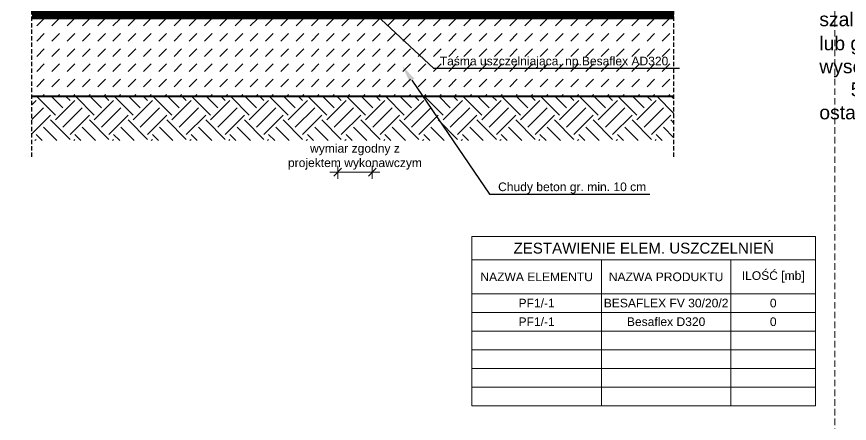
# Model space of a CAD drawing. Header units: millimetres. Extents: x 647 to 146539, y -131215 to 59.
# Drawn here: x 109871 to 110836, y -12566 to -12095 of the extents above; entities that cross this region are included whole.
import ezdxf
from ezdxf import colors
from ezdxf.entities.mleader import LeaderData, LeaderLine
from ezdxf.math import Vec2, Vec3

# ---------------------------------------------------------------- set-up
doc = ezdxf.new("R2010")
doc.units = ezdxf.units.MM
doc.linetypes.add('DASHED', pattern=[0.75, 0.5, -0.25])
doc.layers.get('Defpoints').update_dxf_attribs({"color": 2, "lineweight": 50})
for name, color, linetype, lineweight in [('G-Cienka', 4, 'Continuous', 9), ('G-Elementy konstrukcyjne', 1, 'Continuous', 40), ('G-Kreskowanie', 9, 'Continuous', 5), ('G-Opisy', 2, 'Continuous', 18), ('G-Przerywana', 8, 'DASHED', 15), ('G-Wymiary', 4, 'Continuous', 9)]:
    doc.layers.add(name, color=color, linetype=linetype, lineweight=lineweight)
doc.styles.add('Arial-GG', font='arial.ttf')
doc.dimstyles.new('W-1 do 5-GG mm', dxfattribs={"dimscale": 5, "dimtxt": 2, "dimasz": 1.8, "dimexe": 1.5, "dimexo": 0, "dimgap": 0.6, "dimtad": 1, "dimdec": 1, "dimrnd": 1, "dimtxsty": 'Arial-GG', "dimblk": 'OBLIQUE', "dimcen": 0, "dimdle": 1, "dimclrd": 4, "dimclre": 4, "dimclrt": 7, "dimadec": 1, "dimazin": 0, "dimtfac": 1, "dimtdec": 1, "dimtix": 1, "dimtmove": 0, "dimatfit": 2, "dimfxl": 1.5, "dimfxlon": 1, "dimlwd": -1, "dimlwe": -1, "dimarcsym": 0})

# ---------------------------------------------------------------- blocks, each defined once
blk = doc.blocks.new('_Oblique')
at = {"color": 0, "linetype": 'ByBlock', "lineweight": -2}
blk.add_line((-0.5, -0.5), (0.5, 0.5), dxfattribs=at)
blk = doc.blocks.new('*D966')
at = {"layer": 'Defpoints', "color": 0, "transparency": 16777216}
for p in [(110243.33, -12187.76), (110283.33, -12187.76), (110283.33, -12275.43)]:
    blk.add_point(p, dxfattribs=at)
at = {"layer": 'G-Wymiary', "color": 4, "transparency": 16777216}
for p, q in [((110243.33, -12267.93), (110243.33, -12282.93)), ((110283.33, -12267.93), (110283.33, -12282.93)), ((110243.33, -12275.43), (110234.33, -12275.43)), ((110243.33, -12275.43), (110283.33, -12275.43)), ((110283.33, -12275.43), (110292.33, -12275.43))]:
    blk.add_line(p, q, dxfattribs=at)
at = {"layer": 'G-Wymiary', "color": 4, "transparency": 16777216, "xscale": 9, "yscale": 9, "zscale": 9}
blk.add_blockref('_Oblique', (110243.33, -12275.43), dxfattribs=at)
at = {"layer": 'G-Wymiary', "color": 4, "transparency": 16777216, "xscale": 9, "yscale": 9, "zscale": 9, "rotation": 180}
blk.add_blockref('_Oblique', (110283.33, -12275.43), dxfattribs=at)
at = {"layer": 'G-Wymiary', "color": 7, "transparency": 16777216, "insert": (110263.33, -12257.63), "char_height": 10, "attachment_point": 5, "style": 'Arial-GG'}
blk.add_mtext('wymiar zgodny z \\Pprojektem wykonawczym', dxfattribs=at)

msp = doc.modelspace()

# ---------------------------------------------------------------- hatches: boundary and pattern name
at = {"layer": 'G-Kreskowanie'}
h = msp.add_hatch(dxfattribs=at)
h.set_pattern_fill('DASH', color=256, scale=100, angle=45)
h.set_pattern_definition([(45, (-1491065.873, 726007.504), (0, 17.67766953), [12.5, -12.5])])
h.paths.add_polyline_path([(109889, -12187.76), (109889, -12097.76), (110632.9, -12097.76), (110632.9, -12187.76)])
h.paths.add_polyline_path([(110358.27, -12138.31), (110358.27, -12158.31), (110628.73, -12158.31), (110628.73, -12138.31)], flags=24)
h = msp.add_hatch(dxfattribs=at)
h.set_pattern_fill('EARTH', color=256, scale=5, angle=45)
h.set_pattern_definition([(45, (108047.35, -13893.118), (0, 44.90128), [31.75, -31.75]), (45, (108038.932, -13884.7), (0, 44.90128), [31.75, -31.75]), (45, (108030.513, -13876.28), (0, 44.90128), [31.75, -31.75]), (135, (108030.513, -13870.668), (-44.90128, 0), [31.75, -31.75]), (135, (108038.932, -13862.25), (-44.90128, 0), [31.75, -31.75]), (135, (108047.35, -13853.83), (-44.90128, 0), [31.75, -31.75])])
h.paths.add_polyline_path([(110632.9, -12238.75), (109889, -12238.75), (109889, -12257.76), (109889, -12187.76), (110100.95, -12187.76), (110420.95, -12187.76), (110632.9, -12187.76), (110632.9, -12257.76)])

# ---------------------------------------------------------------- linework, layer by layer
at = {"layer": 'G-Elementy konstrukcyjne'}
msp.add_lwpolyline([(110632.9, -12187.76), (109889, -12187.76)], dxfattribs=at)
at = {"layer": 'G-Kreskowanie', "ltscale": 2}
msp.add_lwpolyline([(109889, -12097.76), (110632.9, -12097.76)], dxfattribs=at)
for points in [[(110398.82, -12349.86), (110797.03, -12349.86), (110797.03, -12545.85), (110398.82, -12545.85)], [(110398.82, -12377.06), (110797.03, -12377.06), (110797.03, -12349.86), (110398.82, -12349.86)], [(110398.82, -12377.06), (110548.82, -12377.06), (110548.82, -12416.25), (110398.82, -12416.25)], [(110548.82, -12377.06), (110698.82, -12377.06), (110698.82, -12416.25), (110548.82, -12416.25)], [(110698.82, -12377.06), (110797.03, -12377.06), (110797.03, -12416.25), (110698.82, -12416.25)], [(110398.82, -12416.25), (110548.82, -12416.25), (110548.82, -12437.85), (110398.82, -12437.85)], [(110548.82, -12416.25), (110698.82, -12416.25), (110698.82, -12437.85), (110548.82, -12437.85)], [(110698.82, -12416.25), (110797.03, -12416.25), (110797.03, -12437.85), (110698.82, -12437.85)], [(110398.82, -12437.85), (110548.82, -12437.85), (110548.82, -12459.45), (110398.82, -12459.45)], [(110548.82, -12437.85), (110698.82, -12437.85), (110698.82, -12459.45), (110548.82, -12459.45)], [(110698.82, -12437.85), (110797.03, -12437.85), (110797.03, -12459.45), (110698.82, -12459.45)], [(110398.82, -12459.45), (110548.82, -12459.45), (110548.82, -12481.05), (110398.82, -12481.05)], [(110548.82, -12459.45), (110698.82, -12459.45), (110698.82, -12481.05), (110548.82, -12481.05)], [(110698.82, -12459.45), (110797.03, -12459.45), (110797.03, -12481.05), (110698.82, -12481.05)], [(110398.82, -12481.05), (110548.82, -12481.05), (110548.82, -12502.65), (110398.82, -12502.65)], [(110548.82, -12481.05), (110698.82, -12481.05), (110698.82, -12502.65), (110548.82, -12502.65)], [(110698.82, -12481.05), (110797.03, -12481.05), (110797.03, -12502.65), (110698.82, -12502.65)], [(110398.82, -12502.65), (110548.82, -12502.65), (110548.82, -12524.25), (110398.82, -12524.25)], [(110548.82, -12502.65), (110698.82, -12502.65), (110698.82, -12524.25), (110548.82, -12524.25)], [(110698.82, -12502.65), (110797.03, -12502.65), (110797.03, -12524.25), (110698.82, -12524.25)], [(110398.82, -12524.25), (110548.82, -12524.25), (110548.82, -12545.85), (110398.82, -12545.85)], [(110548.82, -12524.25), (110698.82, -12524.25), (110698.82, -12545.85), (110548.82, -12545.85)], [(110698.82, -12524.25), (110797.03, -12524.25), (110797.03, -12545.85), (110698.82, -12545.85)]]:
    msp.add_lwpolyline(points, close=True, dxfattribs=at)
at = {"layer": 'G-Przerywana', "ltscale": 15}
msp.add_lwpolyline([(110819.42, -11367.12), (109858.77, -11367.12), (109858.77, -13367.12), (110819.42, -13367.12)], close=True, dxfattribs=at)
at = {"layer": 'G-Przerywana', "lineweight": -3, "ltscale": 10}
for points in [[(109889, -12257.76), (109889, -11522.8)], [(110632.9, -12257.76), (110632.9, -11522.8)]]:
    msp.add_lwpolyline(points, dxfattribs=at)
at = {"layer": 'G-Przerywana', "ltscale": 7}
msp.add_lwpolyline([(109889, -12092.76, 10, 10, 0), (110632.9, -12092.76, 0, 0, 0)], format="xyseb", dxfattribs=at)

# ---------------------------------------------------------------- texts
at = {"layer": 'G-Opisy', "style": 'Arial-GG'}
for s, insert, char_height, width, attachment_point in [('{\\C2;MONTAŻU TAŚM USZCZELNIAJĄCYCH, np. BESAFLEX }{\\C2;TYP AD}\\P{\\fArial|b0|i0|c0|p34;\\W4.43893; }{\\H0.80000x;1.Wykonać szalunki, które nie będą stały na kotwach oraz profilu }{\\fArial|b0|i0|c0|p34;\\W4.43893; }{\\H0.80000x;kompensacyjnym taśmy. }\\P{\\fArial|b0|i0|c0|p34;\\W4.72540; }{\\H0.80000x;2.Po wykonaniu pierwszej płyty betonowej, koniecznie należy }{\\fArial|b0|i0|c0|p34;\\W4.72540; }{\\H0.80000x;zabezpieczyć taśmę przed uszkodzeniami. }\\P{\\fArial|b0|i0|c0|p34;\\W4.67970; }{\\H0.80000x;3.Bezpośrednio przed wykonaniem kolejnego pola płyty, wolne ramie }{\\fArial|b0|i0|c0|p34;\\W4.67970; }{\\H0.80000x;taśmy należy oczyścić z zabrudzeń np. mleczka cementowego, }{\\fArial|b0|i0|c0|p34;\\W4.67970; }{\\H0.80000x;piachu, trocin, lodu, kruszywa i fragmentów betonu. }\\P{\\fArial|b0|i0|c0|p34;\\W4.78515; }{\\H0.80000x;4.Przy zabezpieczaniu szczelin dylatacyjnych ścian zewnętrznych }{\\fArial|b0|i0|c0|p34;\\W4.78515; }{\\H0.80000x;taśmą uszczelniającą np. Besaflex typ AD należy przymocować ją }{\\fArial|b0|i0|c0|p34;\\W4.78515; }{\\H0.80000x;do szalunków przy pomocy gwoździ dwugłówkowych (z }{\\fArial|b0|i0|c0|p34;\\W4.78515; }{\\H0.80000x;ogranicznikiem) lub gwoździ o długości do 40 mm (wbitych na }{\\fArial|b0|i0|c0|p34;\\W4.78515; }{\\H0.80000x;maksymalnie {\\H0.44800x;\\S1/3;}}{\\H0.80002x; swojej wysokości oraz wygiętych pod kątem ok. 45°). }\\P{\\fArial|b0|i0|c0|p34;\\W4.68134; }{\\H0.80002x;5.Taśmy przebija się na pasku łącznikowym (część taśmy pomiędzy }{\\fArial|b0|i0|c0|p34;\\W4.68134; }{\\H0.80002x;ostatnią kotwą uszczelniającą, a jej krawędzią).}', (110801.35, -11783.56), 20, 738.7645, 1), ('ZESTAWIENIE ELEM. USZCZELNIEŃ', (110597.93, -12363.46), 12.5, 398.2045, 5), ('{\\fArial|b0|i0|c0|p34;NAZWA ELEMENTU}', (110473.82, -12396.66), 10, 150, 5), ('{\\fArial|b0|i0|c0|p34;NAZWA PRODUKTU}', (110623.82, -12396.66), 10, 150, 5), ('{\\fArial|b0|i0|c0|p34;ILOŚĆ [mb]}', (110747.93, -12396.66), 10, 98.2045, 5), ('{\\fArial|b0|i0|c0|p34;PF1/-1}', (110473.82, -12427.05), 10, 150, 5), ('{\\fArial|b0|i0|c0|p34;\\C2;BESAFLEX FV 30/20/2}', (110623.82, -12427.05), 10, 150, 5), ('{\\fArial|b0|i0|c0|p34;0}', (110747.93, -12427.05), 10, 98.2045, 5), ('{\\fArial|b0|i0|c0|p34;PF1/-1}', (110473.82, -12448.65), 10, 150, 5), ('{\\fArial|b0|i0|c0|p34;\\C2;Besaflex D320}', (110623.82, -12448.65), 10, 150, 5), ('{\\fArial|b0|i0|c0|p34;0}', (110747.93, -12448.65), 10, 98.2045, 5)]:
    msp.add_mtext(s, dxfattribs=dict(at, insert=insert, char_height=char_height, width=width, attachment_point=attachment_point))

# ---------------------------------------------------------------- dimensions: what is measured, and where the dimension line sits
at = {"layer": 'G-Wymiary'}
dim = msp.add_linear_dim(base=(110283.33, -12275.43), p1=(110243.33, -12187.76), p2=(110283.33, -12187.76), text='wymiar zgodny z \\Pprojektem wykonawczym', dimstyle='W-1 do 5-GG mm', override={"dimblk": 'Oblique'}, dxfattribs=at)
dim.commit()
dim.dimension.update_dxf_attribs({"geometry": '*D966', "text_midpoint": (110263.33, -12257.63)})

# ---------------------------------------------------------------- leaders
at = {"layer": 'G-Cienka', "ltscale": 0.8}
ml = msp.add_multileader_mtext('Standard', dxfattribs=at)
ml.set_content('{\\fArial|b0|i0|c0|p34;Taśma uszczelniająca, np.Besaflex AD320}', color=2, style='Arial-GG')
ml.set_leader_properties(color=4)
ml.build(insert=Vec2(0, 0))
ml.multileader.update_dxf_attribs({"text_left_attachment_type": 5, "text_right_attachment_type": 5, "text_bottom_attachment_type": 0, "dogleg_length": 10, "arrow_head_size": 20})
ctx = ml.context
ctx.base_point, ctx.char_height, ctx.arrow_head_size, ctx.landing_gap_size, ctx.plane_origin = Vec3(110356.61, -12154.97), 10, 20, 5, Vec3(100560.28, 85231.32)
ctx.left_attachment, ctx.right_attachment = 5, 5
notes = []
notes.append((ctx, [(0, (1, 1, 0), (110354.4, -12154.97), (1, 0), 2.21, [(0, [(110262.49, -12069.58)], 0, [])])]))
ctx.mtext.insert, ctx.mtext.defined_height, ctx.mtext.line_spacing_style, ctx.mtext.flow_direction = Vec3(110361.61, -12141.64), 60, 2, 5
ml = msp.add_multileader_mtext('Standard', dxfattribs=at)
ml.set_content('{\\fArial|b0|i0|c0|p34;Chudy beton gr. min. 10 cm}', color=2, style='Arial-GG')
ml.set_leader_properties(color=4)
ml.build(insert=Vec2(0, 0))
ml.multileader.update_dxf_attribs({"text_left_attachment_type": 5, "text_right_attachment_type": 5, "dogleg_length": 10, "arrow_head_size": 20})
ctx = ml.context
ctx.base_point, ctx.char_height, ctx.arrow_head_size, ctx.landing_gap_size, ctx.plane_origin = Vec3(110424.19, -12300.67), 10, 20, 5, Vec3(109093.29, -12263.43)
ctx.left_attachment, ctx.right_attachment = 5, 5
notes.append((ctx, [(0, (1, 1, 0), (110419.19, -12300.67), (1, 0), 5, [(0, [(110318.08, -12152.26)], 0, [])])]))
ctx.mtext.insert, ctx.mtext.defined_height, ctx.mtext.line_spacing_style, ctx.mtext.flow_direction = Vec3(110429.19, -12287.33), 60, 2, 5
for ctx, leaders in notes:
    for number, flags, end, landing, length, lines in leaders:
        leader = LeaderData()
        leader.index, (leader.has_last_leader_line, leader.has_dogleg_vector, leader.attachment_direction) = number, flags
        leader.last_leader_point, leader.dogleg_vector, leader.dogleg_length = Vec3(end), Vec3(landing), length
        for number, points, colour, breaks in lines:
            line = LeaderLine()
            line.index, line.vertices, line.color, line.breaks = number, Vec3.list(points), colors.encode_raw_color(colour), breaks
            leader.lines.append(line)
        ctx.leaders.append(leader)

doc.saveas('drawing.dxf')
